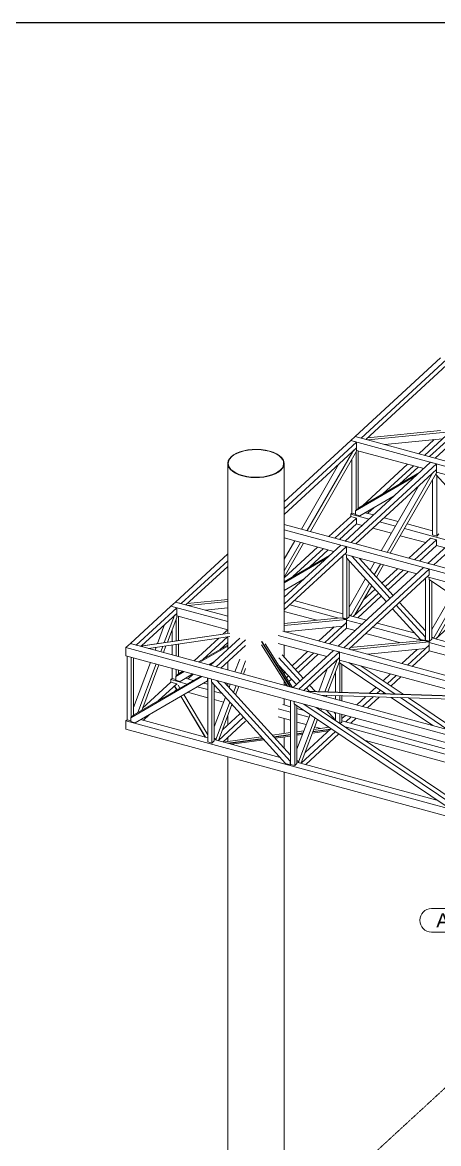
# Model space of a CAD drawing. Header units: millimetres. Extents: x 71565 to 189565, y -51699 to 32301.
# Drawn here: x 80637 to 86379, y 16828 to 32301 of the extents above; entities that cross this region are included whole.
import ezdxf

# ---------------------------------------------------------------- set-up
doc = ezdxf.new("R2010")
doc.units = ezdxf.units.MM
doc.linetypes.add('XKITLINE00', pattern=[0])
doc.linetypes.add('XKITLINE03', pattern=[6, 3, -1, 1, -1])
doc.layers.add('Maillage', color=1, linetype='Continuous', lineweight=0)
doc.layers.add('Piece', color=20, linetype='Continuous', lineweight=0)
doc.styles.add('ARIAL', font='Arial.ttf')

msp = doc.modelspace()

# ---------------------------------------------------------------- linework, layer by layer
at = {"color": 6}
msp.add_lwpolyline([(71565, 32301), (189565, 32301), (189565, -51699), (71565, -51699), (71565, 32301)], dxfattribs=at)
at = {"layer": 'Maillage', "color": 0, "linetype": 'XKITLINE03', "lineweight": 0}
msp.add_line((81166, 12712), (89230, 20138), dxfattribs=at)
at = {"layer": 'Maillage', "color": 0, "linetype": 'XKITLINE00', "lineweight": 0}
for p, q in [((86282, 20071), (86586, 20071)), ((86282, 19746), (86586, 19746))]:
    msp.add_line(p, q, dxfattribs=at)
msp.add_arc((86282, 19909), 162, 90, 270, dxfattribs=at)
at = {"layer": 'Piece', "color": 0, "linetype": 'XKITLINE00', "lineweight": 0}
for p, q in [((86408, 27671), (85229, 26586)), ((86488, 27650), (85309, 26564)), ((86488, 27571), (85375, 26546)), ((87510, 27372), (86331, 26287)), ((86408, 26668), (85398, 26567)), ((86488, 26646), (85405, 26538)), ((85167, 26529), (84249, 25684)), ((85247, 26507), (84249, 25588)), ((85229, 26586), (85167, 26529)), ((85247, 26507), (85167, 26529)), ((89765, 25281), (85167, 26529)), ((85309, 26564), (85229, 26586)), ((89827, 25338), (85229, 26586)), ((85247, 26507), (85247, 26429)), ((86435, 26554), (85638, 26475)), ((86319, 26543), (86107, 26348)), ((86488, 26603), (86187, 26326)), ((86488, 26524), (86253, 26308)), ((83516, 26307), (83492, 26279)), ((83523, 26305), (83499, 26278)), ((83550, 26333), (83516, 26307)), ((83556, 26331), (83523, 26305)), ((83591, 26356), (83550, 26333)), ((83596, 26353), (83556, 26331)), ((83638, 26375), (83591, 26356)), ((83643, 26372), (83596, 26353)), ((83691, 26390), (83638, 26375)), ((83695, 26387), (83643, 26372)), ((83748, 26401), (83691, 26390)), ((83751, 26397), (83695, 26387)), ((83808, 26408), (83748, 26401)), ((83809, 26404), (83751, 26397)), ((83869, 26409), (83808, 26408)), ((83869, 26405), (83809, 26404)), ((83930, 26406), (83869, 26409)), ((83929, 26402), (83869, 26405)), ((83987, 26394), (83929, 26402)), ((83989, 26398), (83930, 26406)), ((84042, 26382), (83987, 26394)), ((84045, 26386), (83989, 26398)), ((84092, 26366), (84042, 26382)), ((84097, 26369), (84045, 26386)), ((84136, 26346), (84092, 26366)), ((84142, 26348), (84097, 26369)), ((84174, 26322), (84136, 26346)), ((84181, 26325), (84142, 26348)), ((84204, 26296), (84174, 26322)), ((84211, 26298), (84181, 26325)), ((85247, 26429), (84249, 25510)), ((85194, 26380), (84567, 25287)), ((85247, 26385), (84610, 25275)), ((85247, 26429), (85194, 26380)), ((85240, 26372), (85240, 25567)), ((85247, 26429), (85247, 26385)), ((86175, 26143), (85247, 26395)), ((85271, 26388), (85271, 25595)), ((83476, 26250), (83469, 26219)), ((83469, 26219), (83472, 26189)), ((83469, 26219), (83469, 23870)), ((83472, 26189), (83485, 26159)), ((83492, 26279), (83476, 26250)), ((83483, 26249), (83477, 26219)), ((83477, 26219), (83480, 26189)), ((83480, 26189), (83493, 26160)), ((83499, 26278), (83483, 26249)), ((83485, 26159), (83507, 26130)), ((83493, 26160), (83514, 26132)), ((84219, 26150), (84195, 26123)), ((84204, 26296), (84226, 26268)), ((84211, 26298), (84233, 26270)), ((84235, 26179), (84219, 26150)), ((84226, 26268), (84238, 26239)), ((84243, 26179), (84227, 26149)), ((84233, 26270), (84246, 26240)), ((84241, 26209), (84235, 26179)), ((84238, 26239), (84241, 26209)), ((84249, 26209), (84243, 26179)), ((84246, 26240), (84249, 26209)), ((84249, 26209), (84249, 23894)), ((84998, 26199), (84487, 25308)), ((86269, 26230), (85091, 25144)), ((86349, 26208), (85171, 25123)), ((85182, 26273), (85182, 25530)), ((85951, 26204), (85329, 25631)), ((86031, 26182), (85609, 25794)), ((86097, 26164), (85841, 25929)), ((86349, 26208), (86269, 26230)), ((86411, 26265), (86331, 26287)), ((86349, 26208), (86349, 26129)), ((83538, 26104), (83507, 26130)), ((83544, 26106), (83514, 26132)), ((83576, 26080), (83538, 26104)), ((83582, 26083), (83544, 26106)), ((83622, 26059), (83576, 26080)), ((83626, 26063), (83582, 26083)), ((83673, 26043), (83622, 26059)), ((83677, 26046), (83626, 26063)), ((83729, 26030), (83673, 26043)), ((83732, 26034), (83677, 26046)), ((83788, 26022), (83729, 26030)), ((83790, 26026), (83732, 26034)), ((83849, 26019), (83788, 26022)), ((83849, 26023), (83790, 26026)), ((83909, 26025), (83849, 26023)), ((83910, 26021), (83849, 26019)), ((83968, 26031), (83909, 26025)), ((83970, 26027), (83910, 26021)), ((84024, 26042), (83968, 26031)), ((84027, 26038), (83970, 26027)), ((84076, 26057), (84024, 26042)), ((84080, 26053), (84027, 26038)), ((84122, 26076), (84076, 26057)), ((84128, 26073), (84080, 26053)), ((84162, 26098), (84122, 26076)), ((84169, 26095), (84128, 26073)), ((84195, 26123), (84162, 26098)), ((84202, 26121), (84169, 26095)), ((84227, 26149), (84202, 26121)), ((86072, 26048), (85233, 25561)), ((86349, 26129), (85237, 25105)), ((86116, 26088), (85277, 25601)), ((86297, 26081), (85669, 24987)), ((86349, 26086), (85712, 24976)), ((86349, 26129), (86297, 26081)), ((86347, 26082), (86347, 26056)), ((86347, 26056), (86899, 25448)), ((86349, 26129), (86349, 26086)), ((87317, 25833), (86349, 26095)), ((86353, 26049), (86353, 25212)), ((86101, 25900), (85589, 25009)), ((87412, 25920), (86233, 24834)), ((86296, 25994), (86296, 25228)), ((87492, 25898), (86313, 24813)), ((85766, 25766), (85294, 25492)), ((85277, 25601), (85233, 25561)), ((85233, 25561), (85233, 25509)), ((85482, 25504), (85368, 25535)), ((85491, 25607), (85403, 25526)), ((85167, 25482), (84866, 25205)), ((85247, 25460), (84946, 25184)), ((85247, 25381), (85013, 25166)), ((85182, 25530), (85167, 25516)), ((85420, 25447), (85167, 25516)), ((85167, 25516), (85167, 25482)), ((85247, 25460), (85167, 25482)), ((85233, 25516), (85182, 25530)), ((85294, 25492), (85233, 25509)), ((85247, 25460), (85247, 25381)), ((85325, 25360), (85247, 25381)), ((85784, 25348), (85566, 25408)), ((85821, 25412), (85628, 25465)), ((86296, 25283), (85944, 25379)), ((88587, 24195), (84249, 25373)), ((88525, 24138), (84249, 25299)), ((85728, 25251), (85471, 25321)), ((86562, 25137), (85907, 25315)), ((86353, 25212), (86296, 25228)), ((86384, 25241), (86353, 25212)), ((84934, 25000), (84249, 25186)), ((84394, 25147), (84249, 24894)), ((84474, 25125), (84249, 24733)), ((84517, 25114), (84249, 24647)), ((85029, 25087), (84249, 24369)), ((85109, 25066), (85029, 25087)), ((85171, 25123), (85091, 25144)), ((86203, 25122), (85851, 25217)), ((86269, 25183), (85969, 24906)), ((86349, 25161), (86049, 24884)), ((86349, 25082), (86115, 24866)), ((86349, 25161), (86269, 25183)), ((86349, 25161), (86349, 25082)), ((86468, 25050), (86349, 25082)), ((83469, 24966), (82748, 24301)), ((85109, 25066), (84249, 24274)), ((84710, 25061), (84249, 24637)), ((85109, 24987), (84249, 24195)), ((84875, 24946), (84249, 24582)), ((84790, 25040), (84369, 24652)), ((84856, 25022), (84601, 24786)), ((85050, 24928), (85037, 24921)), ((85056, 24934), (85050, 24928)), ((85050, 24932), (85050, 24928)), ((85056, 24938), (85056, 24085)), ((86077, 24690), (85080, 24961)), ((85107, 24954), (85107, 24913)), ((85107, 24913), (85659, 24305)), ((85109, 25066), (85109, 24987)), ((85182, 24933), (85710, 24352)), ((83469, 24870), (82828, 24280)), ((83469, 24792), (82894, 24262)), ((84832, 24906), (84249, 24567)), ((86171, 24777), (84993, 23692)), ((85113, 24906), (85113, 24070)), ((85144, 24872), (85144, 24098)), ((85288, 24904), (85753, 24392)), ((85497, 24848), (85436, 24742)), ((85577, 24826), (85492, 24679)), ((85620, 24814), (85523, 24646)), ((85812, 24762), (85597, 24564)), ((86251, 24755), (86171, 24777)), ((86313, 24813), (86233, 24834)), ((84525, 24624), (84249, 24463)), ((86251, 24755), (85073, 23670)), ((86251, 24677), (85139, 23652)), ((85369, 24625), (85144, 24233)), ((85892, 24740), (85644, 24512)), ((85959, 24722), (85683, 24469)), ((86198, 24628), (86198, 23775)), ((88373, 24067), (86223, 24651)), ((86249, 24643), (86249, 24612)), ((87816, 23553), (86249, 24612)), ((86251, 24755), (86251, 24677)), ((86255, 24608), (86255, 23760)), ((84251, 24464), (84249, 24463)), ((85425, 24562), (85171, 24119)), ((85456, 24529), (85223, 24124)), ((85503, 24477), (85340, 24326)), ((86286, 24587), (86286, 23788)), ((82748, 24301), (82686, 24244)), ((83469, 24105), (82748, 24301)), ((82828, 24280), (82748, 24301)), ((83469, 24337), (82916, 24282)), ((83469, 24308), (82924, 24253)), ((85056, 24141), (84387, 24322)), ((85550, 24425), (85199, 24102)), ((85589, 24382), (85265, 24084)), ((85839, 24297), (86198, 23902)), ((86561, 24401), (86286, 23923)), ((86627, 24356), (86313, 23809)), ((86663, 24332), (86366, 23814)), ((82686, 24244), (82127, 23730)), ((82766, 24222), (82207, 23708)), ((82766, 24144), (82280, 23696)), ((83469, 24031), (82686, 24244)), ((82766, 24222), (82686, 24244)), ((82766, 24144), (82734, 24115)), ((82766, 24222), (82766, 24144)), ((82766, 24144), (82766, 24089)), ((83469, 24221), (83157, 24190)), ((84700, 24051), (84249, 24173)), ((85003, 24081), (84325, 24265)), ((85745, 24210), (86130, 23786)), ((85796, 24257), (86192, 23821)), ((86816, 24229), (86342, 23792)), ((82599, 23990), (82501, 23728)), ((82734, 24115), (82594, 23742)), ((82766, 24089), (82637, 23748)), ((82758, 24070), (82758, 23766)), ((83469, 23919), (82766, 24110)), ((82789, 24103), (82789, 23771)), ((85029, 24083), (84249, 24006)), ((85109, 24062), (84249, 23976)), ((85109, 24019), (84808, 23742)), ((85109, 24062), (85029, 24083)), ((85113, 24070), (85056, 24085)), ((85109, 24019), (85056, 23970)), ((85109, 24062), (85109, 24019)), ((85321, 23995), (85109, 24052)), ((85109, 24019), (85109, 23940)), ((85144, 24098), (85113, 24070)), ((85171, 24119), (85144, 24126)), ((85166, 24115), (85144, 24121)), ((85383, 24052), (85144, 24117)), ((85166, 24115), (85166, 24111)), ((85171, 24119), (85171, 24109)), ((85223, 24124), (85199, 24102)), ((86054, 23870), (85530, 24012)), ((83497, 23874), (82262, 23693)), ((83499, 23872), (82269, 23692)), ((82701, 23918), (82701, 23758)), ((83469, 23919), (83407, 23861)), ((87284, 22996), (84166, 23842)), ((87346, 23053), (84228, 23899)), ((85056, 23970), (84259, 23891)), ((84940, 23959), (84728, 23764)), ((85109, 23940), (84874, 23724)), ((85227, 23908), (85109, 23940)), ((85842, 23741), (85373, 23868)), ((86146, 23771), (85468, 23955)), ((82127, 23730), (82065, 23673)), ((86726, 22482), (82127, 23730)), ((82207, 23708), (82127, 23730)), ((83499, 23827), (82376, 23662)), ((82482, 23678), (82467, 23638)), ((82575, 23691), (82547, 23616)), ((82618, 23698), (82584, 23606)), ((82701, 23710), (82701, 23574)), ((82758, 23718), (82758, 23559)), ((82789, 23723), (82789, 23550)), ((83345, 23804), (83006, 23492)), ((83469, 23707), (83068, 23475)), ((83469, 23693), (83086, 23470)), ((83468, 23822), (83128, 23509)), ((83635, 23804), (83230, 23431)), ((83715, 23782), (83310, 23409)), ((83469, 23745), (83360, 23644)), ((83715, 23703), (83376, 23391)), ((83469, 23823), (83469, 23651)), ((83936, 23757), (84328, 23132)), ((83936, 23712), (84294, 23142)), ((83941, 23758), (84335, 23131)), ((83986, 23723), (84363, 23123)), ((84836, 23548), (84166, 23730)), ((84249, 23707), (84249, 23540)), ((85073, 23670), (84993, 23692)), ((86171, 23773), (85161, 23673)), ((86251, 23752), (85168, 23644)), ((86251, 23708), (85951, 23432)), ((86192, 23769), (86130, 23786)), ((86251, 23752), (86171, 23773)), ((86198, 23827), (86192, 23821)), ((86192, 23821), (86192, 23769)), ((86194, 23772), (86192, 23769)), ((86198, 23821), (86194, 23817)), ((86194, 23817), (86194, 23772)), ((86198, 23816), (86195, 23817)), ((86255, 23760), (86198, 23775)), ((86251, 23708), (86199, 23660)), ((86251, 23752), (86251, 23708)), ((87618, 23371), (86251, 23742)), ((86251, 23708), (86251, 23630)), ((86286, 23788), (86255, 23760)), ((86313, 23809), (86286, 23816)), ((86309, 23805), (86286, 23811)), ((87680, 23428), (86286, 23807)), ((86309, 23805), (86309, 23801)), ((86313, 23809), (86313, 23799)), ((86366, 23814), (86342, 23792)), ((86664, 22425), (82065, 23673)), ((82065, 23673), (82065, 23560)), ((86664, 22312), (82065, 23560)), ((82081, 23556), (82081, 22674)), ((82138, 23541), (82138, 22711)), ((82169, 23532), (82169, 22739)), ((84177, 23531), (84469, 23210)), ((84220, 23571), (84512, 23250)), ((84572, 23619), (84357, 23421)), ((84931, 23635), (84372, 23121)), ((84652, 23598), (84404, 23369)), ((84718, 23580), (84443, 23326)), ((85011, 23613), (84452, 23099)), ((85011, 23534), (84518, 23081)), ((85011, 23613), (84931, 23635)), ((85011, 23534), (84979, 23505)), ((85011, 23613), (85011, 23534)), ((85011, 23534), (85011, 23480)), ((86199, 23660), (85402, 23581)), ((86082, 23648), (85871, 23453)), ((86251, 23630), (86017, 23414)), ((87523, 23284), (86251, 23630)), ((82403, 23469), (82169, 22848)), ((82483, 23447), (82230, 22777)), ((82520, 23437), (82283, 22807)), ((82701, 23388), (82701, 23245)), ((82758, 23372), (82758, 23282)), ((83285, 23481), (83208, 23437)), ((83310, 23409), (83230, 23431)), ((83469, 23477), (83469, 23366)), ((83635, 23513), (83569, 23339)), ((83715, 23492), (83649, 23317)), ((83715, 23383), (83686, 23307)), ((84177, 23428), (84418, 23163)), ((84844, 23381), (84725, 23065)), ((84979, 23505), (84812, 23062)), ((85011, 23480), (84853, 23061)), ((85008, 23474), (85008, 23469)), ((85650, 23036), (85008, 23469)), ((86862, 22998), (85011, 23500)), ((85015, 23465), (85015, 23056)), ((85046, 23444), (85046, 23055)), ((85782, 23032), (85141, 23465)), ((85890, 23028), (85313, 23418)), ((83114, 23275), (82132, 22705)), ((83097, 23280), (82175, 22745)), ((83189, 23214), (82193, 22636)), ((82701, 23245), (82686, 23231)), ((82908, 23170), (82686, 23231)), ((82686, 23231), (82686, 23197)), ((82752, 23231), (82701, 23245)), ((82867, 23343), (82752, 23276)), ((82796, 23316), (82752, 23276)), ((82752, 23276), (82752, 23224)), ((82813, 23207), (82752, 23224)), ((82789, 23364), (82789, 23310)), ((82850, 23347), (82796, 23316)), ((82989, 23310), (82813, 23207)), ((82849, 23348), (82848, 23346)), ((82995, 23221), (82887, 23250)), ((82995, 23308), (82922, 23241)), ((83189, 23255), (83189, 23214)), ((83195, 23220), (83189, 23214)), ((83191, 23255), (83191, 23223)), ((83195, 23238), (83191, 23236)), ((83195, 23226), (83191, 23223)), ((83195, 23254), (83195, 22372)), ((83246, 23240), (83246, 23199)), ((83321, 23219), (84331, 22107)), ((84249, 23349), (84249, 23305)), ((84262, 23334), (84249, 23322)), ((84249, 23214), (84249, 23154)), ((84309, 23282), (84280, 23255)), ((84348, 23239), (84312, 23206)), ((84958, 23339), (84958, 23058)), ((85714, 23309), (85613, 23216)), ((85794, 23288), (85672, 23175)), ((85860, 23270), (85722, 23142)), ((82686, 23197), (82294, 22836)), ((82766, 23175), (82508, 22938)), ((82766, 23175), (82686, 23197)), ((82764, 23095), (82740, 23073)), ((82742, 23137), (82770, 23090)), ((82742, 23132), (82768, 23089)), ((82766, 23175), (82766, 23158)), ((82787, 23153), (82810, 23114)), ((83195, 22980), (82916, 23056)), ((83195, 23093), (83048, 23133)), ((83195, 23167), (83135, 23183)), ((83246, 23199), (84269, 22072)), ((83252, 23193), (83252, 22356)), ((83283, 23158), (83283, 22385)), ((83302, 23138), (83283, 23143)), ((83391, 23039), (83283, 23069)), ((83427, 23191), (84337, 22188)), ((83469, 23179), (83469, 23144)), ((83505, 23169), (83488, 23123)), ((83585, 23148), (83550, 23055)), ((83622, 23138), (83579, 23023)), ((84275, 23172), (84254, 23153)), ((84452, 23099), (84372, 23121)), ((84555, 23115), (84596, 23069)), ((87201, 22987), (84557, 23070)), ((87198, 22984), (84568, 23068)), ((84599, 23155), (84679, 23067)), ((85516, 23127), (85425, 23043)), ((85576, 23086), (85525, 23040)), ((82821, 23001), (83158, 22437)), ((82823, 23002), (83161, 22436)), ((82863, 23025), (83195, 22471)), ((83437, 22989), (83283, 22579)), ((83412, 22921), (83283, 22956)), ((83499, 22920), (83310, 22416)), ((84249, 22967), (84249, 22880)), ((84337, 22944), (84337, 22061)), ((84388, 22930), (84388, 22898)), ((87151, 22941), (84755, 23017)), ((84795, 23015), (84791, 23007)), ((84835, 23014), (84829, 22997)), ((84958, 23010), (84958, 22962)), ((85015, 23008), (85015, 22946)), ((85046, 23007), (85046, 22938)), ((85375, 22997), (85250, 22882)), ((85475, 22994), (85330, 22860)), ((85558, 22991), (85397, 22842)), ((85625, 23053), (85608, 23037)), ((86299, 22598), (85724, 22986)), ((86509, 22540), (85856, 22982)), ((86672, 22500), (85964, 22978)), ((82390, 22750), (82302, 22669)), ((83528, 22888), (83341, 22391)), ((83635, 22757), (83396, 22537)), ((84337, 22782), (84166, 22829)), ((84337, 22856), (84228, 22886)), ((86511, 21464), (84388, 22898)), ((84394, 22894), (84394, 22046)), ((84425, 22873), (84425, 22074)), ((84526, 22805), (84425, 22833)), ((84593, 22713), (84425, 22759)), ((84607, 22750), (84425, 22269)), ((86616, 21478), (84521, 22894)), ((86622, 21543), (84692, 22847)), ((84728, 22838), (84723, 22826)), ((84765, 22827), (84756, 22804)), ((84833, 22809), (84951, 22678)), ((84939, 22780), (84958, 22759)), ((84958, 22775), (84958, 22668)), ((85015, 22760), (85015, 22629)), ((85046, 22751), (85046, 22646)), ((82081, 22674), (82065, 22660)), ((86664, 21411), (82065, 22660)), ((82065, 22660), (82065, 22547)), ((82132, 22660), (82081, 22674)), ((82175, 22745), (82132, 22705)), ((82132, 22705), (82132, 22653)), ((82193, 22636), (82132, 22653)), ((83195, 22427), (82267, 22679)), ((83689, 22711), (83338, 22388)), ((83715, 22656), (83404, 22370)), ((83469, 22731), (83469, 22604)), ((84337, 22670), (84166, 22716)), ((84249, 22694), (84249, 22487)), ((84554, 22611), (84425, 22646)), ((84677, 22703), (84452, 22106)), ((84710, 22681), (84484, 22081)), ((84958, 22684), (84951, 22678)), ((84951, 22678), (84951, 22672)), ((84958, 22678), (84954, 22675)), ((84954, 22675), (84954, 22670)), ((84958, 22674), (84954, 22675)), ((85046, 22646), (85022, 22624)), ((85094, 22738), (85046, 22694)), ((86622, 22236), (85046, 22664)), ((85174, 22716), (85101, 22649)), ((85240, 22698), (85167, 22631)), ((86664, 21299), (82065, 22547)), ((83933, 22443), (83406, 22370)), ((84337, 22499), (84086, 22464)), ((84337, 22472), (84108, 22440)), ((84337, 22468), (84112, 22436)), ((84337, 22452), (84125, 22422)), ((84249, 22439), (84249, 22285)), ((84522, 22525), (84425, 22512)), ((84511, 22497), (84425, 22485)), ((84509, 22492), (84425, 22480)), ((84503, 22475), (84425, 22464)), ((84955, 22515), (84481, 22078)), ((84896, 22555), (84539, 22227)), ((85005, 22482), (84547, 22060)), ((84862, 22525), (84639, 22494)), ((84883, 22544), (84646, 22511)), ((84889, 22549), (84647, 22516)), ((84869, 22573), (84658, 22544)), ((84752, 22557), (84671, 22579)), ((86622, 22162), (85091, 22578)), ((83252, 22356), (83195, 22372)), ((83283, 22385), (83252, 22356)), ((83310, 22416), (83283, 22424)), ((83305, 22411), (83283, 22418)), ((84193, 22156), (83283, 22403)), ((83305, 22411), (83305, 22397)), ((83310, 22416), (83310, 22396)), ((83341, 22391), (83338, 22388)), ((83469, 22430), (83469, 22379)), ((83954, 22419), (83472, 22352)), ((83958, 22415), (83483, 22349)), ((83971, 22401), (83522, 22338)), ((86622, 22050), (85369, 22390)), ((83469, 22166), (83469, 13835)), ((84331, 22056), (84269, 22072)), ((84337, 22113), (84331, 22107)), ((84331, 22107), (84331, 22056)), ((84334, 22058), (84331, 22056)), ((84337, 22107), (84334, 22104)), ((84334, 22104), (84334, 22058)), ((84337, 22103), (84334, 22104)), ((84394, 22046), (84337, 22061)), ((84425, 22074), (84394, 22046)), ((84452, 22106), (84425, 22114)), ((84448, 22101), (84425, 22107)), ((86355, 21569), (84425, 22093)), ((84448, 22101), (84448, 22087)), ((84452, 22106), (84452, 22086)), ((84484, 22081), (84481, 22078)), ((84249, 21954), (84249, 13825))]:
    msp.add_line(p, q, dxfattribs=at)

# ---------------------------------------------------------------- texts
at = {"layer": 'Maillage', "color": 0, "style": 'ARIAL'}
msp.add_text('A', height=195, dxfattribs=at).set_placement((86347, 19811))

doc.saveas('drawing.dxf')
